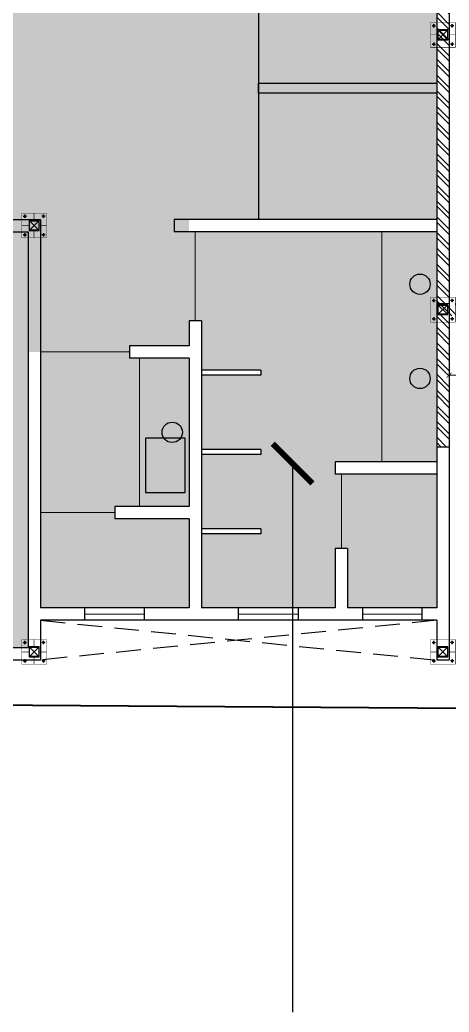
# Model space of a CAD drawing. Header units: metres. Extents: x 494 to 1845, y -666 to 1061.
# Drawn here: x 1623.26 to 1627.6, y 198.43 to 208.46 of the extents above; entities that cross this region are included whole.
import ezdxf

# ---------------------------------------------------------------- set-up
doc = ezdxf.new("R2010")
doc.units = ezdxf.units.M
doc.header["$MEASUREMENT"] = 0
for name, pattern in [('1', [0]), ('141011 - Typical Flr Plans -1 - 1.5 & 1-2 BHK_ Kolshet Namrata1$0$HIDDEN', [0.375, 0.25, -0.125]), ('HIDDEN', [0.375, 0.25, -0.125])]:
    doc.linetypes.add(name, pattern=pattern)
doc.layers.get('Defpoints').update_dxf_attribs({"color": 12})
for name, color, linetype, lineweight in [('.', 7, 'Continuous', 5), ('A-Wall Hatch', 8, 'Continuous', 9), ('DIMENSION', 8, 'Continuous', 5), ('Grid', 1, 'Continuous', 25), ('SCPL_BOLTS', 11, 'Continuous', 15), ('SCPL_ST PLATE', 222, 'Continuous', 0), ('VDA-DOOR', 23, 'Continuous', 5), ('VDA-WALL', 250, 'Continuous', 25), ('VDA-WINDOW', 5, 'Continuous', 9), ('VDA_FURNITURE', 8, 'Continuous', 13)]:
    doc.layers.add(name, color=color, linetype=linetype, lineweight=lineweight)
for name, color, linetype in [('BASE PLATE', 3, 'Continuous'), ('COLUMN', 1, 'Continuous'), ('PLOT - SURVEY', 1, '1'), ('SCPL HIDDEN', 8, 'HIDDEN'), ('TEXT', 7, 'Continuous'), ('TILES', 4, '1'), ('VDA-WALL BELOW', 8, 'Continuous'), ('VDA_ELECTRICAL FIXTURES', 7, 'Continuous'), ('VDA_WALL BELOW', 8, '1')]:
    doc.layers.add(name, color=color, linetype=linetype)
doc.styles.add('RS', font='GOTHIC.TTF')
doc.dimstyles.new('SMALL', dxfattribs={"dimtxt": 0.16, "dimasz": 0.05, "dimexe": 0, "dimexo": 0, "dimgap": 0.05, "dimtad": 0, "dimdec": 1, "dimzin": 0, "dimdsep": 46, "dimtxsty": 'RS', "dimblk": 'ARCHTICK', "dimcen": 2.5, "dimclrd": 256, "dimclre": 256, "dimclrt": 5, "dimadec": 0, "dimazin": 0, "dimtfac": 1, "dimtofl": 0, "dimtmove": 0, "dimatfit": 3, "dimldrblk": 'ARCHTICK', "dimfxl": 0, "dimtolj": 1, "dimtzin": 0, "dimarcsym": 0})

# ---------------------------------------------------------------- blocks, each defined once
blk = doc.blocks.new('athath')
at = {"layer": 'BASE PLATE', "const_width": 0.004000000000000001}
blk.add_lwpolyline([(382058.464163508, 2057488.133852801), (382058.7141635079, 2057488.133852801), (382058.7141635079, 2057487.883852801), (382058.464163508, 2057487.883852801)], close=True, dxfattribs=at)
at = {"layer": 'COLUMN', "color": 5, "lineweight": 30}
for p, q in [((382058.6391635078, 2057488.0588528), (382058.5391635078, 2057487.9588528)), ((382058.6391635078, 2057487.9588528), (382058.5391635078, 2057488.0588528))]:
    blk.add_line(p, q, dxfattribs=at)
blk.add_lwpolyline([(382058.5391635078, 2057488.0588528), (382058.5391635078, 2057487.9588528), (382058.6391635078, 2057487.9588528), (382058.6391635078, 2057488.0588528)], close=True, dxfattribs=at)
at = {"layer": 'Grid', "color": 5, "const_width": 0.002}
blk.add_lwpolyline([(382058.539163508, 2057488.058852801), (382058.639163508, 2057488.058852801), (382058.639163508, 2057487.958852801), (382058.539163508, 2057487.958852801)], close=True, dxfattribs=at)
at = {"layer": 'Grid', "color": 5}
blk.add_lwpolyline([(382058.5423635079, 2057488.055652801), (382058.6359635079, 2057488.055652801), (382058.6359635079, 2057487.962052801), (382058.5423635079, 2057487.962052801)], close=True, dxfattribs=at)
at = {"layer": 'SCPL HIDDEN'}
for p, q in [((382058.5131173132, 2057488.101852801), (382058.4792097027, 2057488.101852801)), ((382058.496163508, 2057488.118806606), (382058.496163508, 2057488.084898995)), ((382058.6652097026, 2057488.101852801), (382058.6991173132, 2057488.101852801)), ((382058.6821635079, 2057488.118806606), (382058.6821635079, 2057488.084898995)), ((382058.496163508, 2057487.898898995), (382058.496163508, 2057487.932806606)), ((382058.6821635079, 2057487.898898995), (382058.6821635079, 2057487.932806606)), ((382058.5131173132, 2057487.915852801), (382058.4792097027, 2057487.915852801)), ((382058.6652097026, 2057487.915852801), (382058.6991173132, 2057487.915852801))]:
    blk.add_line(p, q, dxfattribs=at)
at = {"layer": 'SCPL_BOLTS'}
for centre in [(382058.496163508, 2057488.101852801), (382058.6821635079, 2057488.101852801), (382058.496163508, 2057487.915852801), (382058.6821635079, 2057487.915852801)]:
    blk.add_circle(centre, 0.01035, dxfattribs=at)
at = {"layer": 'SCPL_ST PLATE', "const_width": 0.002}
for points in [[(382058.585713508, 2057488.133852801), (382058.592613508, 2057488.133852801), (382058.592613508, 2057488.058852801), (382058.585713508, 2057488.058852801)], [(382058.464163508, 2057488.012302801), (382058.464163508, 2057488.005402801), (382058.539163508, 2057488.005402801), (382058.539163508, 2057488.012302801)], [(382058.585713508, 2057487.883852801), (382058.592613508, 2057487.883852801), (382058.592613508, 2057487.958852801), (382058.585713508, 2057487.958852801)], [(382058.639163508, 2057488.005402801), (382058.639163508, 2057488.012302801), (382058.7141635079, 2057488.012302801), (382058.7141635079, 2057488.005402801)]]:
    blk.add_lwpolyline(points, close=True, dxfattribs=at)
blk = doc.blocks.new('_ArchTick')
at = {"color": 0, "linetype": 'ByBlock', "const_width": 0.15}
blk.add_lwpolyline([(-0.5, -0.5), (0.5, 0.5)], dxfattribs=at)
blk = doc.blocks.new('*D641')
at = {"layer": 'Defpoints', "color": 0, "transparency": 16777216}
for p in [(-3.125, -0.7250385622147064), (-3.125, -0.8052632810275782), (-2.525000156962733, -0.8052632810275782)]:
    blk.add_point(p, dxfattribs=at)
at = {"layer": 'DIMENSION', "lineweight": -2, "transparency": 16777216}
for p, q in [((-3.125, -0.8052632810275782), (-3.125, -0.7250385622147064)), ((-3.125, -0.7250385622147064), (-3.031669011180384, -0.7250385622147064)), ((-2.525000156962733, -0.7250385622147064), (-2.618331145782577, -0.7250385622147064)), ((-2.525000156962733, -0.8052632810275782), (-2.525000156962733, -0.7250385622147064))]:
    blk.add_line(p, q, dxfattribs=at)
at = {"layer": 'DIMENSION', "lineweight": -2, "transparency": 16777216, "xscale": 0.05, "yscale": 0.05, "zscale": 0.05, "rotation": 180}
blk.add_blockref('_ArchTick', (-3.125, -0.7250385622147064), dxfattribs=at)
at = {"layer": 'DIMENSION', "lineweight": -2, "transparency": 16777216, "xscale": 0.05, "yscale": 0.05, "zscale": 0.05}
blk.add_blockref('_ArchTick', (-2.525000156962733, -0.7250385622147064), dxfattribs=at)
at = {"layer": 'DIMENSION', "color": 5, "transparency": 16777216, "insert": (-2.82500007848148, -0.7250385622147064), "char_height": 0.12, "attachment_point": 5, "style": 'RS'}
blk.add_mtext('\\A1;0.60', dxfattribs=at)
blk = doc.blocks.new('asfsdf')
at = {"layer": 'A-Wall Hatch', "ltscale": 0.1}
h = blk.add_hatch(dxfattribs=at)
h.set_pattern_fill('ANSI32', color=256, scale=0.3, angle=270)
h.set_pattern_definition([(315, (3.125, -3.600000000000023), (0.07954951288348662, 0.07954951288348659), []), (315, (3.125, -3.653033008500017), (0.07954951288348662, 0.07954951288348659), [])])
h.paths.add_polyline_path([(1.349999999999909, 6), (1.474999999999909, 6), (1.474999999999909, 6.900000000000034), (4.825000000000045, 6.900000000000034), (4.825000000000045, 3.475000000000023), (3.575000000000045, 3.475000000000023), (3.575000000000045, 3.350000000000023), (5.299999999999955, 3.350000000000023), (5.299999999999955, 3.475000000000023), (4.950000000000045, 3.475000000000023), (4.950000000000045, 4.825000000000045), (5.299999999999955, 4.825000000000045), (5.299999999999955, 4.950000000000045), (4.950000000000045, 4.950000000000045), (4.950000000000045, 7.025000000000034), (1.349999999999909, 7.025000000000034)])
h.paths.add_polyline_path([(-3.25, -1.449999999999989), (-3.125, -1.449999999999989), (-3.125, 6.299999999999955), (-1.775000000000091, 6.299999999999955), (-1.775000000000091, 5.349999999999966), (-1.650000000000091, 5.349999999999966), (-1.650000000000091, 6.424999999999955), (-3.25, 6.424999999999955)])
h.paths.add_polyline_path([(-2.375, 3.774999999999977), (-0.125, 3.774999999999977), (-0.125, 0.8999999999999773), (0, 0.8999999999999773), (0, 3.774999999999977), (0.375, 3.774999999999977), (0.375, 3.899999999999977), (-1.650000000000091, 3.899999999999977), (-1.650000000000091, 4.749999999999943), (-1.775000000000091, 4.749999999999943), (-1.775000000000091, 3.899999999999977), (-2.375, 3.899999999999977)])
h.paths.add_polyline_path([(0.900000000000091, -0.125), (3, -0.125), (3, -3.600000000000023), (3.125, -3.600000000000023), (3.125, 0), (0.900000000000091, 0)])
h.paths.add_polyline_path([(5.424999999999955, -0.125), (5.424999999999955, -2.050000000000011), (5.549999999999955, -2.050000000000011), (5.549999999999955, -0.125), (6.424999999999955, -0.125), (6.424999999999955, 4.950000000000045), (6.299999999999955, 4.950000000000045), (6.299999999999955, 0), (5.424999999999955, 0)])
h.paths.add_polyline_path([(0.974999999999909, 3.775139446603532), (0.974999999999909, 3.899999999999977), (1.349999999999909, 3.899999999999977), (1.349999999999909, 4.799999999999955), (1.474999999999909, 4.799999999999955), (1.474999999999909, 3.899999999999977), (2.375, 3.899999999999977), (2.375, 3.349999999999966), (2.25, 3.349999999999966), (2.25, 3.774999999999977), (1.474999999999909, 3.774999999999977), (1.474999999999909, 0.8999999999999773), (1.349999999999909, 0.8999999999999773), (1.349999999999909, 1.699999999999989), (0.75, 1.699999999999989), (0.75, 1.824999999999989), (1.349999999999909, 1.824999999999989), (1.349999999999909, 3.774999999999977), (0.9809027286516994, 3.774999999999977), (0.9809027286516994, 3.775139446603532)])
h.paths.add_polyline_path([(-0.724999999999909, -0.125), (-0.125, -0.125), (-0.125, -3.600000000000023), (0, -3.600000000000023), (0, 0), (-0.724999999999909, 0)])
h.paths.add_polyline_path([(-3.125, -0.125), (-3.125, 0), (-2.525000000000091, 0), (-2.525000000000091, -0.125)])
h.paths.add_polyline_path([(4.924999999999955, -0.125), (4.924999999999955, 0), (5.424999999999955, 0), (5.424999999999955, -0.125)])
blk.add_lwpolyline([(-3.125, -6.371101477498087e-05), (-3.25, -6.371101477498087e-05), (-3.25, 3.89999999999992), (-3.125, 3.89999999999992)], close=True)
at = {"layer": 'VDA-WALL'}
for p in [(-3.25, 6.424999999999955), (-3.125, -1.449999999999989)]:
    blk.add_line(p, (-3.25, -1.449999999999989), dxfattribs=at)
at = {"layer": 'DIMENSION'}
dim = blk.add_aligned_dim(p1=(-2.525000156962051, -0.8052632810276918), p2=(-3.124999999999318, -0.8052632810276918), distance=-0.08022471881287174, dimstyle='SMALL', override={"dimtxt": 0.12, "dimdec": 2, "dimblk": 'ArchTick'}, dxfattribs=at)
dim.commit()
dim.dimension.update_dxf_attribs({"geometry": '*D641', "text_midpoint": (-2.825000078480798, -0.7250385622148201)})

msp = doc.modelspace()

# ---------------------------------------------------------------- hatches: boundary and pattern name
at = {"layer": '.'}
h = msp.add_hatch(color=8, dxfattribs=at)
h.dxf.hatch_style = 1
h.paths.add_polyline_path([(1625.032740486611, 205.4158363355851), (1625.032740486611, 206.3158363355851), (1627.470240486611, 206.3158363355851), (1627.470240486611, 203.9908363354759), (1626.445240486611, 203.9908363354759), (1626.445240486611, 203.8658363354759), (1627.470240486611, 203.8658363354759), (1627.470240486611, 202.5158363354759), (1627.32024048661, 202.5158363354759), (1626.720240486611, 202.5158363354759), (1626.570240486611, 202.5158363354759), (1626.570240486611, 203.1158363354759), (1626.445240486611, 203.1158363354759), (1626.445240486611, 202.5158363354759), (1626.070240486611, 202.5158363354759), (1625.470240486611, 202.5158363354759), (1625.095240486611, 202.5158363354759), (1625.095240486611, 203.2658363354759), (1625.695240486611, 203.2658363354759), (1625.695240486611, 203.315836335476), (1625.095240486611, 203.315836335476), (1625.095240486611, 204.065836335476), (1625.695240486611, 204.065836335476), (1625.695240486611, 204.1158363354759), (1625.095240486611, 204.1158363354759), (1625.095240486611, 204.8658363354759), (1625.695240486611, 204.8658363354759), (1625.695240486611, 204.915836335476), (1625.095240486611, 204.915836335476), (1625.095240486611, 205.4158363355851)])
h.paths.add_polyline_path([(1623.470240486611, 202.5158363354759), (1623.470240486611, 205.1011663008771), (1624.370240486611, 205.1011663008771), (1624.370240486611, 205.0386663008771), (1624.970240486611, 205.0386663008771), (1624.970240486611, 203.5408363354759), (1624.220240486611, 203.5408363354759), (1624.220240486611, 203.4158363354759), (1624.970240486611, 203.4158363354759), (1624.970240486611, 202.5158363354759), (1624.520240486611, 202.5158363354759), (1623.920240486611, 202.5158363354759)])
at = {"layer": 'TILES'}
h = msp.add_hatch(color=35, dxfattribs=at)
h.dxf.hatch_style = 1
h.paths.add_polyline_path([(1647.290251618618, 216.6617654628234), (1647.290247466755, 212.2909305863335), (1642.390246505461, 212.2909305850451), (1642.390246505461, 211.8659197309993), (1637.020246503684, 211.8659197309993), (1637.020246503684, 210.5409197309993), (1635.670246503684, 210.5409197309993), (1635.670246503684, 212.6159197309993), (1628.945246503684, 212.6159206621674), (1628.945246503684, 212.0159197309992), (1627.470246503684, 212.0159197309992), (1627.470240486611, 206.4408363355851), (1624.970240486611, 206.4408363355851), (1624.970240486611, 206.3158363355851), (1625.032740486611, 206.3158363355851), (1625.032740486611, 205.4158363355851), (1624.970240486611, 205.4158363355851), (1624.970240486611, 205.1636663008771), (1624.370240486611, 205.1636663008771), (1624.370240486611, 205.1011663008771), (1623.470240486611, 205.1011663008771), (1623.345240486611, 205.1011663008771), (1623.345240486611, 202.115836335585), (1611.870240486611, 202.1158363355789), (1611.870240486611, 203.015836335585), (1590.270240486611, 203.015836335585), (1590.270240486611, 213.2908363355851), (1603.995240486611, 213.290836334773), (1603.995240486611, 208.9658363355852), (1616.795240486611, 208.9658363355852), (1616.795240486611, 213.2908363338015), (1620.868801541483, 213.2908363338015)])

# ---------------------------------------------------------------- linework, layer by layer
at = {"layer": 'PLOT - SURVEY', "color": 250, "linetype": 'Continuous', "lineweight": 40}
msp.add_lwpolyline([(1567.41822892032, 220.4479935704586), (1567.001585372771, 214.9396301605776), (1566.604944434981, 212.5472880100243), (1566.047036001128, 206.1713151288132), (1565.94663021719, 203.1487930562908), (1580.792581951388, 202.8292776320269), (1613.680514064381, 201.6010389233671), (1650.076555678992, 201.3494986668081)], dxfattribs=at)
at = {"layer": 'TILES', "color": 254}
msp.add_lwpolyline([(1624.530240486539, 203.6803834002523), (1624.930240486541, 203.6803834002523), (1624.930240486541, 204.2303834002552), (1624.530240486539, 204.2303834002552)], close=True, dxfattribs=at)
at = {"layer": 'VDA-DOOR'}
for p, q in [((1625.032740486611, 205.415181226688), (1625.032740486611, 206.3158363355851)), ((1624.370240486611, 205.1011663008771), (1623.470240486611, 205.1011663008771)), ((1626.507740486625, 203.115836335478), (1626.507740486625, 203.865836335478, 0.0028516818295958)), ((1624.220240486611, 203.4783363354759), (1623.470240486611, 203.4783363354759))]:
    msp.add_line(p, q, dxfattribs=at)
at = {"layer": 'VDA-WALL'}
for p, q in [((1618.720240486613, 206.4408363356793), (1623.470240486611, 206.4408363355851)), ((1623.470240486611, 206.4408363355851), (1623.470240486611, 202.5158363354759)), ((1627.470240486611, 206.4408363355851), (1624.820240486611, 206.4408363355851)), ((1624.820240486611, 206.440836335476), (1624.820240486611, 206.315836335476)), ((1618.720240486613, 206.3158363356793), (1623.345240486611, 206.3158363355851)), ((1623.345240486611, 206.3158363355851), (1623.345240486611, 202.115836335585)), ((1627.470240486611, 206.3158363355851), (1624.820240486611, 206.3158363355851)), ((1624.970240486611, 205.4158363355851), (1624.970240486611, 205.1636663008771)), ((1625.095240486611, 205.4158363355851), (1624.970240486611, 205.4158363355851)), ((1625.095240486611, 205.4158363355851), (1625.095240486611, 202.5158363354759)), ((1624.970240486611, 205.1636663008771), (1624.370240486611, 205.1636663008771)), ((1624.370240486611, 205.1636663008771), (1624.370240486611, 205.0386663008771)), ((1624.970240486611, 205.0386663008771), (1624.370240486611, 205.0386663008771)), ((1624.970240486611, 205.0386663008771), (1624.970240486611, 203.5408363354759)), ((1625.695240486611, 204.915836335476), (1625.095240486611, 204.915836335476)), ((1625.695240486611, 204.8658363354759), (1625.095240486611, 204.8658363354759)), ((1625.695240486611, 204.915836335476), (1625.695240486611, 204.8658363354759)), ((1625.695240486611, 204.1158363354759), (1625.095240486611, 204.1158363354759)), ((1625.695240486611, 204.065836335476), (1625.095240486611, 204.065836335476)), ((1625.695240486611, 204.1158363354759), (1625.695240486611, 204.065836335476)), ((1626.445240486611, 203.9908363354759), (1626.445240486611, 203.8658363354759)), ((1627.470240486611, 203.9908363354759), (1626.445240486611, 203.9908363354759)), ((1627.470240486611, 203.8658363354759), (1626.445240486611, 203.8658363354759)), ((1624.970240486611, 203.5408363354759), (1624.220240486611, 203.5408363354759)), ((1624.220240486611, 203.5408363354759), (1624.220240486611, 203.4158363354759)), ((1624.970240486611, 203.4158363354759), (1624.220240486611, 203.4158363354759)), ((1624.970240486611, 203.4158363354759), (1624.970240486611, 202.5158363354759)), ((1625.695240486611, 203.315836335476), (1625.095240486611, 203.315836335476)), ((1625.695240486611, 203.2658363354759), (1625.095240486611, 203.2658363354759)), ((1625.695240486611, 203.315836335476), (1625.695240486611, 203.2658363354759)), ((1626.445240486611, 203.1158363354759), (1626.445240486611, 202.5158363354759)), ((1626.570240486611, 203.1158363354759), (1626.445240486611, 203.1158363354759)), ((1626.570240486611, 203.1158363354759), (1626.570240486611, 202.5158363354759)), ((1623.920240486611, 202.5158363354759), (1623.470240486611, 202.5158363354759)), ((1623.920240486611, 202.3908363354759), (1623.920240486611, 202.5158363354759)), ((1624.520240486611, 202.3908363354759), (1624.520240486611, 202.5158363354759)), ((1624.970240486611, 202.5158363354759), (1624.520240486611, 202.5158363354759)), ((1625.470240486611, 202.5158363354759), (1625.095240486611, 202.5158363354759)), ((1625.470240486611, 202.3908363354759), (1625.470240486611, 202.5158363354759)), ((1626.070240486611, 202.5158363354759), (1626.070240486611, 202.3908363354759)), ((1626.445240486611, 202.5158363354759), (1626.070240486611, 202.5158363354759)), ((1626.720240486611, 202.5158363354759), (1626.570240486611, 202.5158363354759)), ((1626.720240486611, 202.5158363354759), (1626.720240486611, 202.3908363354759)), ((1627.32024048661, 202.5158363354759), (1627.32024048661, 202.3908363354759)), ((1627.470240486611, 202.5158363354759), (1627.32024048661, 202.5158363354759)), ((1623.470240486611, 202.3908363354759), (1623.470240486611, 201.990836335585)), ((1623.920240486611, 202.3908363354759), (1623.470240486611, 202.3908363354759)), ((1625.470240486611, 202.3908363354759), (1624.520240486611, 202.3908363354759)), ((1626.720240486611, 202.3908363354759), (1626.070240486611, 202.3908363354759)), ((1627.470240486611, 202.3908363354759), (1627.32024048661, 202.3908363354759)), ((1627.470240486611, 202.3908363354759), (1627.470240486611, 201.990836335585)), ((1616.763990486611, 202.115836335585), (1623.345240486611, 202.115836335585)), ((1616.763990486611, 201.990836335585), (1623.470240486611, 201.990836335585)), ((1627.470240486611, 201.990836335585), (1627.595240486611, 201.990836335585))]:
    msp.add_line(p, q, dxfattribs=at)
at = {"layer": 'VDA-WALL', "color": 252, "linetype": '141011 - Typical Flr Plans -1 - 1.5 & 1-2 BHK_ Kolshet Namrata1$0$HIDDEN', "true_color": 0x939598}
for p, q in [((1623.470240486611, 202.3908363354759), (1627.445240486611, 201.990836335585)), ((1627.47024048661, 202.3908363354759), (1623.470240486611, 201.990836335585))]:
    msp.add_line(p, q, dxfattribs=at)
at = {"layer": 'VDA-WALL'}
msp.add_lwpolyline([(1625.670241402544, 207.7158420502527), (1625.670241402544, 207.8158420502527), (1627.470261852423, 207.8158420502527), (1627.470261852423, 207.7158420502527)], close=True, dxfattribs=at)
at = {"layer": 'VDA-WALL BELOW'}
for p, q in [((1627.470240486611, 212.6159206621674), (1627.470240486611, 202.5158363354759)), ((1627.595240486611, 212.6159206621674), (1627.595240486611, 201.990836335585)), ((1624.520240486611, 202.5158363354759), (1623.920240486611, 202.5158363354759)), ((1626.070240486611, 202.5158363354759), (1625.470240486611, 202.5158363354759)), ((1627.32024048661, 202.5158363354759), (1626.720240486611, 202.5158363354759)), ((1624.520240486611, 202.3908363354759), (1623.920240486611, 202.3908363354759)), ((1626.070240486611, 202.3908363354759), (1625.470240486611, 202.3908363354759)), ((1627.32024048661, 202.3908363354759), (1626.720240486611, 202.3908363354759))]:
    msp.add_line(p, q, dxfattribs=at)
at = {"layer": 'VDA-WINDOW'}
for p, q in [((1624.520240486611, 202.4533363354759), (1623.920240486611, 202.4533363354759)), ((1626.070240486611, 202.4533363354759), (1625.470240486611, 202.4533363354759)), ((1627.32024048661, 202.4533363354759), (1626.720240486611, 202.4533363354759))]:
    msp.add_line(p, q, dxfattribs=at)
at = {"layer": 'VDA_ELECTRICAL FIXTURES', "color": 6}
for centre in [(1627.301052585768, 205.7854247855997), (1627.301052585768, 204.8341638787266), (1624.801052585768, 204.2897513414013)]:
    msp.add_circle(centre, 0.1026044519985127, dxfattribs=at)
at = {"layer": 'VDA_FURNITURE', "color": 254}
for p, q in [((1626.91524048661, 206.3158363355851), (1626.91524048661, 203.9908363354759)), ((1624.470240486539, 205.0386663008771), (1624.470240486539, 203.5408363354759, 1.776001775254737))]:
    msp.add_line(p, q, dxfattribs=at)
at = {"layer": 'VDA_WALL BELOW'}
msp.add_line((1625.670220952664, 211.9158963081637), (1625.670220952664, 206.4408363355851), dxfattribs=at)

# ---------------------------------------------------------------- block references
at = {"layer": 'COLUMN', "rotation": 89.99999999999999}
for p in [(2059115.541593287, -381850.2858271728), (2059111.416593286, -381852.2108271726), (2059115.541596268, -381853.0607456964), (2059111.416593286, -381856.5157325482), (2059115.541593287, -381856.5157325482)]:
    msp.add_blockref('athath', p, dxfattribs=at)

# ---------------------------------------------------------------- leaders
at = {"layer": 'TEXT', "color": 4}
msp.add_leader([(1626.014852038065, 203.9742783842886), (1626.014852038065, 198.4333320673055)], dimstyle='SMALL', override={"dimasz": 0.4, "dimfxl": 0.3}, dxfattribs=at)

# ---------------------------------------------------------------- next in the draw order: block references
at = {"layer": 'DIMENSION', "color": 6}
msp.add_blockref('asfsdf', (1630.720246503684, 205.5909197309993), dxfattribs=at)

doc.saveas('drawing.dxf')
